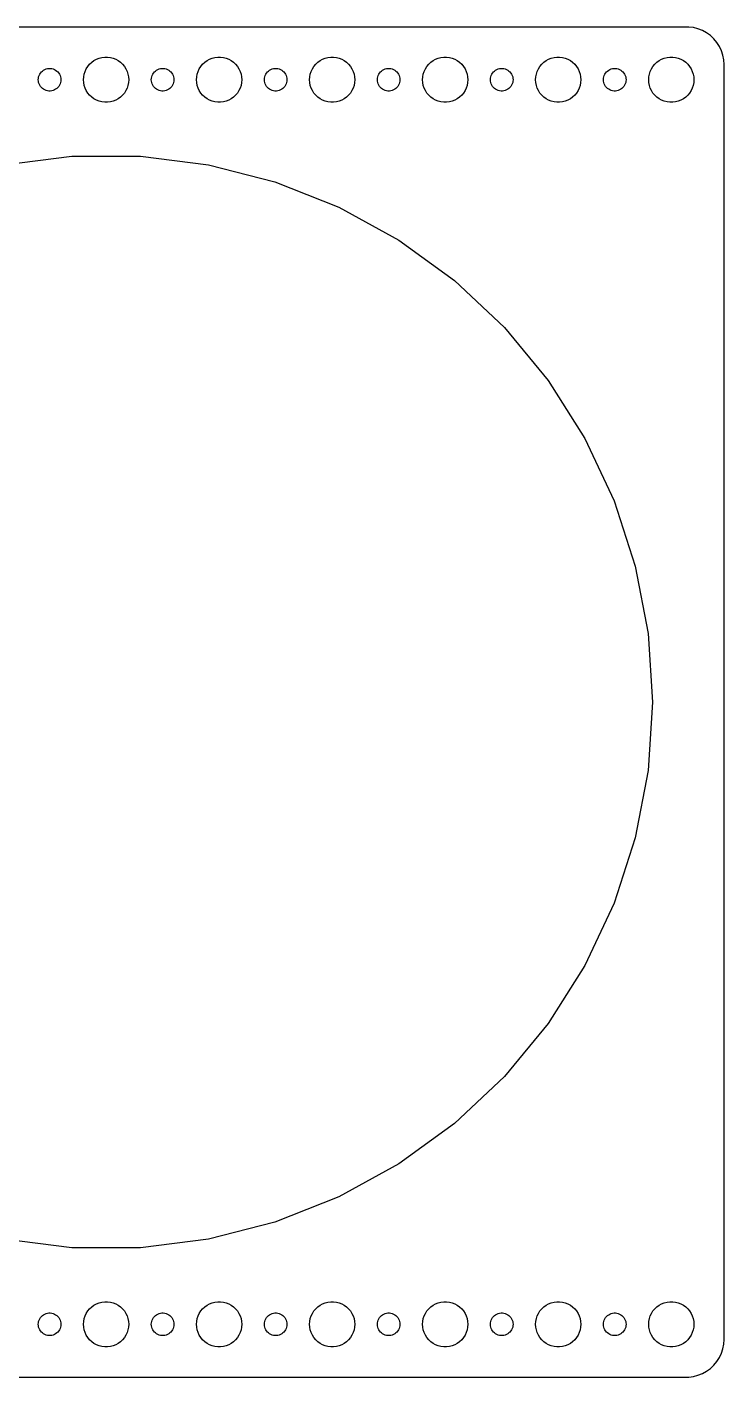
# Model space of a CAD drawing. Header units: metres. Extents: x -382 to 382, y -89 to 89.
# Drawn here: x 289.5 to 382, y -89.5 to 89.5 of the extents above; entities that cross this region are included whole.
import ezdxf

# ---------------------------------------------------------------- set-up
doc = ezdxf.new("R2010")
doc.units = ezdxf.units.M

msp = doc.modelspace()

# ---------------------------------------------------------------- linework, layer by layer
for p, q in [((377.314, 89.4901), (-377.314, 89.4901)), ((377.937, 89.4114), (377.314, 89.4901)), ((378.545, 89.2553), (377.937, 89.4114)), ((379.129, 89.0241), (378.545, 89.2553)), ((379.679, 88.7216), (379.129, 89.0241)), ((380.187, 88.3526), (379.679, 88.7216)), ((380.645, 87.9227), (380.187, 88.3526)), ((381.045, 87.4389), (380.645, 87.9227)), ((381.382, 86.9088), (381.045, 87.4389)), ((381.649, 86.3406), (381.382, 86.9088)), ((381.843, 85.7434), (381.649, 86.3406)), ((297.371, 83.9453), (297.573, 84.2634)), ((297.573, 84.2634), (297.813, 84.5536)), ((297.813, 84.5536), (298.088, 84.8115)), ((298.088, 84.8115), (298.393, 85.033)), ((298.393, 85.033), (298.723, 85.2145)), ((298.723, 85.2145), (299.073, 85.3532)), ((299.073, 85.3532), (299.438, 85.4469)), ((299.438, 85.4469), (299.812, 85.4941)), ((299.812, 85.4941), (300.188, 85.4941)), ((300.188, 85.4941), (300.562, 85.4469)), ((300.562, 85.4469), (300.927, 85.3532)), ((300.927, 85.3532), (301.277, 85.2145)), ((301.277, 85.2145), (301.607, 85.033)), ((301.607, 85.033), (301.912, 84.8115)), ((301.912, 84.8115), (302.187, 84.5536)), ((302.187, 84.5536), (302.427, 84.2634)), ((302.427, 84.2634), (302.629, 83.9453)), ((312.371, 83.9453), (312.573, 84.2634)), ((312.573, 84.2634), (312.813, 84.5536)), ((312.813, 84.5536), (313.088, 84.8115)), ((313.088, 84.8115), (313.393, 85.033)), ((313.393, 85.033), (313.723, 85.2145)), ((313.723, 85.2145), (314.073, 85.3532)), ((314.073, 85.3532), (314.438, 85.4469)), ((314.438, 85.4469), (314.812, 85.4941)), ((314.812, 85.4941), (315.188, 85.4941)), ((315.188, 85.4941), (315.562, 85.4469)), ((315.562, 85.4469), (315.927, 85.3532)), ((315.927, 85.3532), (316.277, 85.2145)), ((316.277, 85.2145), (316.607, 85.033)), ((316.607, 85.033), (316.912, 84.8115)), ((316.912, 84.8115), (317.187, 84.5536)), ((317.187, 84.5536), (317.427, 84.2634)), ((317.427, 84.2634), (317.629, 83.9453)), ((327.371, 83.9453), (327.573, 84.2634)), ((327.573, 84.2634), (327.813, 84.5536)), ((327.813, 84.5536), (328.088, 84.8115)), ((328.088, 84.8115), (328.393, 85.033)), ((328.393, 85.033), (328.723, 85.2145)), ((328.723, 85.2145), (329.073, 85.3532)), ((329.073, 85.3532), (329.438, 85.4469)), ((329.438, 85.4469), (329.812, 85.4941)), ((329.812, 85.4941), (330.188, 85.4941)), ((330.188, 85.4941), (330.562, 85.4469)), ((330.562, 85.4469), (330.927, 85.3532)), ((330.927, 85.3532), (331.277, 85.2145)), ((331.277, 85.2145), (331.607, 85.033)), ((331.607, 85.033), (331.912, 84.8115)), ((331.912, 84.8115), (332.187, 84.5536)), ((332.187, 84.5536), (332.427, 84.2634)), ((332.427, 84.2634), (332.629, 83.9453)), ((342.371, 83.9453), (342.573, 84.2634)), ((342.573, 84.2634), (342.813, 84.5536)), ((342.813, 84.5536), (343.088, 84.8115)), ((343.088, 84.8115), (343.393, 85.033)), ((343.393, 85.033), (343.723, 85.2145)), ((343.723, 85.2145), (344.073, 85.3532)), ((344.073, 85.3532), (344.438, 85.4469)), ((344.438, 85.4469), (344.812, 85.4941)), ((344.812, 85.4941), (345.188, 85.4941)), ((345.188, 85.4941), (345.562, 85.4469)), ((345.562, 85.4469), (345.927, 85.3532)), ((345.927, 85.3532), (346.277, 85.2145)), ((346.277, 85.2145), (346.607, 85.033)), ((346.607, 85.033), (346.912, 84.8115)), ((346.912, 84.8115), (347.187, 84.5536)), ((347.187, 84.5536), (347.427, 84.2634)), ((347.427, 84.2634), (347.629, 83.9453)), ((357.371, 83.9453), (357.573, 84.2634)), ((357.573, 84.2634), (357.813, 84.5536)), ((357.813, 84.5536), (358.088, 84.8115)), ((358.088, 84.8115), (358.393, 85.033)), ((358.393, 85.033), (358.723, 85.2145)), ((358.723, 85.2145), (359.073, 85.3532)), ((359.073, 85.3532), (359.438, 85.4469)), ((359.438, 85.4469), (359.812, 85.4941)), ((359.812, 85.4941), (360.188, 85.4941)), ((360.188, 85.4941), (360.562, 85.4469)), ((360.562, 85.4469), (360.927, 85.3532)), ((360.927, 85.3532), (361.277, 85.2145)), ((361.277, 85.2145), (361.607, 85.033)), ((361.607, 85.033), (361.912, 84.8115)), ((361.912, 84.8115), (362.187, 84.5536)), ((362.187, 84.5536), (362.427, 84.2634)), ((362.427, 84.2634), (362.629, 83.9453)), ((372.371, 83.9453), (372.573, 84.2634)), ((372.573, 84.2634), (372.813, 84.5536)), ((372.813, 84.5536), (373.088, 84.8115)), ((373.088, 84.8115), (373.393, 85.033)), ((373.393, 85.033), (373.723, 85.2145)), ((373.723, 85.2145), (374.073, 85.3532)), ((374.073, 85.3532), (374.438, 85.4469)), ((374.438, 85.4469), (374.812, 85.4941)), ((374.812, 85.4941), (375.188, 85.4941)), ((375.188, 85.4941), (375.562, 85.4469)), ((375.562, 85.4469), (375.927, 85.3532)), ((375.927, 85.3532), (376.277, 85.2145)), ((376.277, 85.2145), (376.607, 85.033)), ((376.607, 85.033), (376.912, 84.8115)), ((376.912, 84.8115), (377.187, 84.5536)), ((377.187, 84.5536), (377.427, 84.2634)), ((377.427, 84.2634), (377.629, 83.9453)), ((381.961, 85.1267), (381.843, 85.7434)), ((382, 84.5), (381.961, 85.1267)), ((382, -84.5), (382, 84.5)), ((291, 82.5), (291.012, 82.688)), ((291.012, 82.312), (291, 82.5)), ((291.012, 82.688), (291.047, 82.873)), ((291.047, 82.873), (291.105, 83.0522)), ((291.105, 83.0522), (291.186, 83.2226)), ((291.186, 83.2226), (291.286, 83.3817)), ((291.286, 83.3817), (291.407, 83.5268)), ((291.407, 83.5268), (291.544, 83.6558)), ((291.544, 83.6558), (291.696, 83.7665)), ((291.696, 83.7665), (291.861, 83.8572)), ((291.861, 83.8572), (292.036, 83.9266)), ((292.036, 83.9266), (292.219, 83.9734)), ((292.219, 83.9734), (292.406, 83.997)), ((292.406, 83.997), (292.594, 83.997)), ((292.594, 83.997), (292.781, 83.9734)), ((292.781, 83.9734), (292.964, 83.9266)), ((292.964, 83.9266), (293.139, 83.8572)), ((293.139, 83.8572), (293.304, 83.7665)), ((293.304, 83.7665), (293.456, 83.6558)), ((293.456, 83.6558), (293.593, 83.5268)), ((293.593, 83.5268), (293.714, 83.3817)), ((293.714, 83.3817), (293.814, 83.2226)), ((293.814, 83.2226), (293.895, 83.0522)), ((293.895, 83.0522), (293.953, 82.873)), ((293.953, 82.873), (293.988, 82.688)), ((293.988, 82.688), (294, 82.5)), ((294, 82.5), (293.988, 82.312)), ((297, 82.5), (297.024, 82.876)), ((297.024, 82.124), (297, 82.5)), ((297.024, 82.876), (297.094, 83.2461)), ((297.094, 83.2461), (297.211, 83.6044)), ((297.211, 83.6044), (297.371, 83.9453)), ((302.629, 83.9453), (302.789, 83.6044)), ((302.789, 83.6044), (302.906, 83.2461)), ((302.906, 83.2461), (302.976, 82.876)), ((302.976, 82.876), (303, 82.5)), ((303, 82.5), (302.976, 82.124)), ((306, 82.5), (306.012, 82.688)), ((306.012, 82.312), (306, 82.5)), ((306.012, 82.688), (306.047, 82.873)), ((306.047, 82.873), (306.105, 83.0522)), ((306.105, 83.0522), (306.186, 83.2226)), ((306.186, 83.2226), (306.286, 83.3817)), ((306.286, 83.3817), (306.407, 83.5268)), ((306.407, 83.5268), (306.544, 83.6558)), ((306.544, 83.6558), (306.696, 83.7665)), ((306.696, 83.7665), (306.861, 83.8572)), ((306.861, 83.8572), (307.036, 83.9266)), ((307.036, 83.9266), (307.219, 83.9734)), ((307.219, 83.9734), (307.406, 83.997)), ((307.406, 83.997), (307.594, 83.997)), ((307.594, 83.997), (307.781, 83.9734)), ((307.781, 83.9734), (307.964, 83.9266)), ((307.964, 83.9266), (308.139, 83.8572)), ((308.139, 83.8572), (308.304, 83.7665)), ((308.304, 83.7665), (308.456, 83.6558)), ((308.456, 83.6558), (308.593, 83.5268)), ((308.593, 83.5268), (308.714, 83.3817)), ((308.714, 83.3817), (308.814, 83.2226)), ((308.814, 83.2226), (308.895, 83.0522)), ((308.895, 83.0522), (308.953, 82.873)), ((308.953, 82.873), (308.988, 82.688)), ((308.988, 82.688), (309, 82.5)), ((309, 82.5), (308.988, 82.312)), ((312, 82.5), (312.024, 82.876)), ((312.024, 82.124), (312, 82.5)), ((312.024, 82.876), (312.094, 83.2461)), ((312.094, 83.2461), (312.211, 83.6044)), ((312.211, 83.6044), (312.371, 83.9453)), ((317.629, 83.9453), (317.789, 83.6044)), ((317.789, 83.6044), (317.906, 83.2461)), ((317.906, 83.2461), (317.976, 82.876)), ((317.976, 82.876), (318, 82.5)), ((318, 82.5), (317.976, 82.124)), ((321, 82.5), (321.012, 82.688)), ((321.012, 82.312), (321, 82.5)), ((321.012, 82.688), (321.047, 82.873)), ((321.047, 82.873), (321.105, 83.0522)), ((321.105, 83.0522), (321.186, 83.2226)), ((321.186, 83.2226), (321.286, 83.3817)), ((321.286, 83.3817), (321.407, 83.5268)), ((321.407, 83.5268), (321.544, 83.6558)), ((321.544, 83.6558), (321.696, 83.7665)), ((321.696, 83.7665), (321.861, 83.8572)), ((321.861, 83.8572), (322.036, 83.9266)), ((322.036, 83.9266), (322.219, 83.9734)), ((322.219, 83.9734), (322.406, 83.997)), ((322.406, 83.997), (322.594, 83.997)), ((322.594, 83.997), (322.781, 83.9734)), ((322.781, 83.9734), (322.964, 83.9266)), ((322.964, 83.9266), (323.139, 83.8572)), ((323.139, 83.8572), (323.304, 83.7665)), ((323.304, 83.7665), (323.456, 83.6558)), ((323.456, 83.6558), (323.593, 83.5268)), ((323.593, 83.5268), (323.714, 83.3817)), ((323.714, 83.3817), (323.814, 83.2226)), ((323.814, 83.2226), (323.895, 83.0522)), ((323.895, 83.0522), (323.953, 82.873)), ((323.953, 82.873), (323.988, 82.688)), ((323.988, 82.688), (324, 82.5)), ((324, 82.5), (323.988, 82.312)), ((327, 82.5), (327.024, 82.876)), ((327.024, 82.124), (327, 82.5)), ((327.024, 82.876), (327.094, 83.2461)), ((327.094, 83.2461), (327.211, 83.6044)), ((327.211, 83.6044), (327.371, 83.9453)), ((332.629, 83.9453), (332.789, 83.6044)), ((332.789, 83.6044), (332.906, 83.2461)), ((332.906, 83.2461), (332.976, 82.876)), ((332.976, 82.876), (333, 82.5)), ((333, 82.5), (332.976, 82.124)), ((336, 82.5), (336.012, 82.688)), ((336.012, 82.312), (336, 82.5)), ((336.012, 82.688), (336.047, 82.873)), ((336.047, 82.873), (336.105, 83.0522)), ((336.105, 83.0522), (336.186, 83.2226)), ((336.186, 83.2226), (336.286, 83.3817)), ((336.286, 83.3817), (336.407, 83.5268)), ((336.407, 83.5268), (336.544, 83.6558)), ((336.544, 83.6558), (336.696, 83.7665)), ((336.696, 83.7665), (336.861, 83.8572)), ((336.861, 83.8572), (337.036, 83.9266)), ((337.036, 83.9266), (337.219, 83.9734)), ((337.219, 83.9734), (337.406, 83.997)), ((337.406, 83.997), (337.594, 83.997)), ((337.594, 83.997), (337.781, 83.9734)), ((337.781, 83.9734), (337.964, 83.9266)), ((337.964, 83.9266), (338.139, 83.8572)), ((338.139, 83.8572), (338.304, 83.7665)), ((338.304, 83.7665), (338.456, 83.6558)), ((338.456, 83.6558), (338.593, 83.5268)), ((338.593, 83.5268), (338.714, 83.3817)), ((338.714, 83.3817), (338.814, 83.2226)), ((338.814, 83.2226), (338.895, 83.0522)), ((338.895, 83.0522), (338.953, 82.873)), ((338.953, 82.873), (338.988, 82.688)), ((338.988, 82.688), (339, 82.5)), ((339, 82.5), (338.988, 82.312)), ((342, 82.5), (342.024, 82.876)), ((342.024, 82.124), (342, 82.5)), ((342.024, 82.876), (342.094, 83.2461)), ((342.094, 83.2461), (342.211, 83.6044)), ((342.211, 83.6044), (342.371, 83.9453)), ((347.629, 83.9453), (347.789, 83.6044)), ((347.789, 83.6044), (347.906, 83.2461)), ((347.906, 83.2461), (347.976, 82.876)), ((347.976, 82.876), (348, 82.5)), ((348, 82.5), (347.976, 82.124)), ((351, 82.5), (351.012, 82.688)), ((351.012, 82.312), (351, 82.5)), ((351.012, 82.688), (351.047, 82.873)), ((351.047, 82.873), (351.105, 83.0522)), ((351.105, 83.0522), (351.186, 83.2226)), ((351.186, 83.2226), (351.286, 83.3817)), ((351.286, 83.3817), (351.407, 83.5268)), ((351.407, 83.5268), (351.544, 83.6558)), ((351.544, 83.6558), (351.696, 83.7665)), ((351.696, 83.7665), (351.861, 83.8572)), ((351.861, 83.8572), (352.036, 83.9266)), ((352.036, 83.9266), (352.219, 83.9734)), ((352.219, 83.9734), (352.406, 83.997)), ((352.406, 83.997), (352.594, 83.997)), ((352.594, 83.997), (352.781, 83.9734)), ((352.781, 83.9734), (352.964, 83.9266)), ((352.964, 83.9266), (353.139, 83.8572)), ((353.139, 83.8572), (353.304, 83.7665)), ((353.304, 83.7665), (353.456, 83.6558)), ((353.456, 83.6558), (353.593, 83.5268)), ((353.593, 83.5268), (353.714, 83.3817)), ((353.714, 83.3817), (353.814, 83.2226)), ((353.814, 83.2226), (353.895, 83.0522)), ((353.895, 83.0522), (353.953, 82.873)), ((353.953, 82.873), (353.988, 82.688)), ((353.988, 82.688), (354, 82.5)), ((354, 82.5), (353.988, 82.312)), ((357, 82.5), (357.024, 82.876)), ((357.024, 82.124), (357, 82.5)), ((357.024, 82.876), (357.094, 83.2461)), ((357.094, 83.2461), (357.211, 83.6044)), ((357.211, 83.6044), (357.371, 83.9453)), ((362.629, 83.9453), (362.789, 83.6044)), ((362.789, 83.6044), (362.906, 83.2461)), ((362.906, 83.2461), (362.976, 82.876)), ((362.976, 82.876), (363, 82.5)), ((363, 82.5), (362.976, 82.124)), ((366, 82.5), (366.012, 82.688)), ((366.012, 82.312), (366, 82.5)), ((366.012, 82.688), (366.047, 82.873)), ((366.047, 82.873), (366.105, 83.0522)), ((366.105, 83.0522), (366.186, 83.2226)), ((366.186, 83.2226), (366.286, 83.3817)), ((366.286, 83.3817), (366.407, 83.5268)), ((366.407, 83.5268), (366.544, 83.6558)), ((366.544, 83.6558), (366.696, 83.7665)), ((366.696, 83.7665), (366.861, 83.8572)), ((366.861, 83.8572), (367.036, 83.9266)), ((367.036, 83.9266), (367.219, 83.9734)), ((367.219, 83.9734), (367.406, 83.997)), ((367.406, 83.997), (367.594, 83.997)), ((367.594, 83.997), (367.781, 83.9734)), ((367.781, 83.9734), (367.964, 83.9266)), ((367.964, 83.9266), (368.139, 83.8572)), ((368.139, 83.8572), (368.304, 83.7665)), ((368.304, 83.7665), (368.456, 83.6558)), ((368.456, 83.6558), (368.593, 83.5268)), ((368.593, 83.5268), (368.714, 83.3817)), ((368.714, 83.3817), (368.814, 83.2226)), ((368.814, 83.2226), (368.895, 83.0522)), ((368.895, 83.0522), (368.953, 82.873)), ((368.953, 82.873), (368.988, 82.688)), ((368.988, 82.688), (369, 82.5)), ((369, 82.5), (368.988, 82.312)), ((372, 82.5), (372.024, 82.876)), ((372.024, 82.124), (372, 82.5)), ((372.024, 82.876), (372.094, 83.2461)), ((372.094, 83.2461), (372.211, 83.6044)), ((372.211, 83.6044), (372.371, 83.9453)), ((377.629, 83.9453), (377.789, 83.6044)), ((377.789, 83.6044), (377.906, 83.2461)), ((377.906, 83.2461), (377.976, 82.876)), ((377.976, 82.876), (378, 82.5)), ((378, 82.5), (377.976, 82.124)), ((291.047, 82.127), (291.012, 82.312)), ((291.105, 81.9478), (291.047, 82.127)), ((291.186, 81.7774), (291.105, 81.9478)), ((291.286, 81.6183), (291.186, 81.7774)), ((291.407, 81.4732), (291.286, 81.6183)), ((291.544, 81.3442), (291.407, 81.4732)), ((291.696, 81.2335), (291.544, 81.3442)), ((291.861, 81.1428), (291.696, 81.2335)), ((292.036, 81.0734), (291.861, 81.1428)), ((292.219, 81.0266), (292.036, 81.0734)), ((292.406, 81.003), (292.219, 81.0266)), ((292.594, 81.003), (292.406, 81.003)), ((292.781, 81.0266), (292.594, 81.003)), ((292.964, 81.0734), (292.781, 81.0266)), ((293.139, 81.1428), (292.964, 81.0734)), ((293.304, 81.2335), (293.139, 81.1428)), ((293.456, 81.3442), (293.304, 81.2335)), ((293.593, 81.4732), (293.456, 81.3442)), ((293.714, 81.6183), (293.593, 81.4732)), ((293.814, 81.7774), (293.714, 81.6183)), ((293.895, 81.9478), (293.814, 81.7774)), ((293.953, 82.127), (293.895, 81.9478)), ((293.988, 82.312), (293.953, 82.127)), ((297.094, 81.7539), (297.024, 82.124)), ((297.211, 81.3956), (297.094, 81.7539)), ((297.371, 81.0547), (297.211, 81.3956)), ((297.573, 80.7366), (297.371, 81.0547)), ((297.813, 80.4464), (297.573, 80.7366)), ((302.427, 80.7366), (302.187, 80.4464)), ((302.629, 81.0547), (302.427, 80.7366)), ((302.789, 81.3956), (302.629, 81.0547)), ((302.906, 81.7539), (302.789, 81.3956)), ((302.976, 82.124), (302.906, 81.7539)), ((306.047, 82.127), (306.012, 82.312)), ((306.105, 81.9478), (306.047, 82.127)), ((306.186, 81.7774), (306.105, 81.9478)), ((306.286, 81.6183), (306.186, 81.7774)), ((306.407, 81.4732), (306.286, 81.6183)), ((306.544, 81.3442), (306.407, 81.4732)), ((306.696, 81.2335), (306.544, 81.3442)), ((306.861, 81.1428), (306.696, 81.2335)), ((307.036, 81.0734), (306.861, 81.1428)), ((307.219, 81.0266), (307.036, 81.0734)), ((307.406, 81.003), (307.219, 81.0266)), ((307.594, 81.003), (307.406, 81.003)), ((307.781, 81.0266), (307.594, 81.003)), ((307.964, 81.0734), (307.781, 81.0266)), ((308.139, 81.1428), (307.964, 81.0734)), ((308.304, 81.2335), (308.139, 81.1428)), ((308.456, 81.3442), (308.304, 81.2335)), ((308.593, 81.4732), (308.456, 81.3442)), ((308.714, 81.6183), (308.593, 81.4732)), ((308.814, 81.7774), (308.714, 81.6183)), ((308.895, 81.9478), (308.814, 81.7774)), ((308.953, 82.127), (308.895, 81.9478)), ((308.988, 82.312), (308.953, 82.127)), ((312.094, 81.7539), (312.024, 82.124)), ((312.211, 81.3956), (312.094, 81.7539)), ((312.371, 81.0547), (312.211, 81.3956)), ((312.573, 80.7366), (312.371, 81.0547)), ((312.813, 80.4464), (312.573, 80.7366)), ((317.427, 80.7366), (317.187, 80.4464)), ((317.629, 81.0547), (317.427, 80.7366)), ((317.789, 81.3956), (317.629, 81.0547)), ((317.906, 81.7539), (317.789, 81.3956)), ((317.976, 82.124), (317.906, 81.7539)), ((321.047, 82.127), (321.012, 82.312)), ((321.105, 81.9478), (321.047, 82.127)), ((321.186, 81.7774), (321.105, 81.9478)), ((321.286, 81.6183), (321.186, 81.7774)), ((321.407, 81.4732), (321.286, 81.6183)), ((321.544, 81.3442), (321.407, 81.4732)), ((321.696, 81.2335), (321.544, 81.3442)), ((321.861, 81.1428), (321.696, 81.2335)), ((322.036, 81.0734), (321.861, 81.1428)), ((322.219, 81.0266), (322.036, 81.0734)), ((322.406, 81.003), (322.219, 81.0266)), ((322.594, 81.003), (322.406, 81.003)), ((322.781, 81.0266), (322.594, 81.003)), ((322.964, 81.0734), (322.781, 81.0266)), ((323.139, 81.1428), (322.964, 81.0734)), ((323.304, 81.2335), (323.139, 81.1428)), ((323.456, 81.3442), (323.304, 81.2335)), ((323.593, 81.4732), (323.456, 81.3442)), ((323.714, 81.6183), (323.593, 81.4732)), ((323.814, 81.7774), (323.714, 81.6183)), ((323.895, 81.9478), (323.814, 81.7774)), ((323.953, 82.127), (323.895, 81.9478)), ((323.988, 82.312), (323.953, 82.127)), ((327.094, 81.7539), (327.024, 82.124)), ((327.211, 81.3956), (327.094, 81.7539)), ((327.371, 81.0547), (327.211, 81.3956)), ((327.573, 80.7366), (327.371, 81.0547)), ((327.813, 80.4464), (327.573, 80.7366)), ((332.427, 80.7366), (332.187, 80.4464)), ((332.629, 81.0547), (332.427, 80.7366)), ((332.789, 81.3956), (332.629, 81.0547)), ((332.906, 81.7539), (332.789, 81.3956)), ((332.976, 82.124), (332.906, 81.7539)), ((336.047, 82.127), (336.012, 82.312)), ((336.105, 81.9478), (336.047, 82.127)), ((336.186, 81.7774), (336.105, 81.9478)), ((336.286, 81.6183), (336.186, 81.7774)), ((336.407, 81.4732), (336.286, 81.6183)), ((336.544, 81.3442), (336.407, 81.4732)), ((336.696, 81.2335), (336.544, 81.3442)), ((336.861, 81.1428), (336.696, 81.2335)), ((337.036, 81.0734), (336.861, 81.1428)), ((337.219, 81.0266), (337.036, 81.0734)), ((337.406, 81.003), (337.219, 81.0266)), ((337.594, 81.003), (337.406, 81.003)), ((337.781, 81.0266), (337.594, 81.003)), ((337.964, 81.0734), (337.781, 81.0266)), ((338.139, 81.1428), (337.964, 81.0734)), ((338.304, 81.2335), (338.139, 81.1428)), ((338.456, 81.3442), (338.304, 81.2335)), ((338.593, 81.4732), (338.456, 81.3442)), ((338.714, 81.6183), (338.593, 81.4732)), ((338.814, 81.7774), (338.714, 81.6183)), ((338.895, 81.9478), (338.814, 81.7774)), ((338.953, 82.127), (338.895, 81.9478)), ((338.988, 82.312), (338.953, 82.127)), ((342.094, 81.7539), (342.024, 82.124)), ((342.211, 81.3956), (342.094, 81.7539)), ((342.371, 81.0547), (342.211, 81.3956)), ((342.573, 80.7366), (342.371, 81.0547)), ((342.813, 80.4464), (342.573, 80.7366)), ((347.427, 80.7366), (347.187, 80.4464)), ((347.629, 81.0547), (347.427, 80.7366)), ((347.789, 81.3956), (347.629, 81.0547)), ((347.906, 81.7539), (347.789, 81.3956)), ((347.976, 82.124), (347.906, 81.7539)), ((351.047, 82.127), (351.012, 82.312)), ((351.105, 81.9478), (351.047, 82.127)), ((351.186, 81.7774), (351.105, 81.9478)), ((351.286, 81.6183), (351.186, 81.7774)), ((351.407, 81.4732), (351.286, 81.6183)), ((351.544, 81.3442), (351.407, 81.4732)), ((351.696, 81.2335), (351.544, 81.3442)), ((351.861, 81.1428), (351.696, 81.2335)), ((352.036, 81.0734), (351.861, 81.1428)), ((352.219, 81.0266), (352.036, 81.0734)), ((352.406, 81.003), (352.219, 81.0266)), ((352.594, 81.003), (352.406, 81.003)), ((352.781, 81.0266), (352.594, 81.003)), ((352.964, 81.0734), (352.781, 81.0266)), ((353.139, 81.1428), (352.964, 81.0734)), ((353.304, 81.2335), (353.139, 81.1428)), ((353.456, 81.3442), (353.304, 81.2335)), ((353.593, 81.4732), (353.456, 81.3442)), ((353.714, 81.6183), (353.593, 81.4732)), ((353.814, 81.7774), (353.714, 81.6183)), ((353.895, 81.9478), (353.814, 81.7774)), ((353.953, 82.127), (353.895, 81.9478)), ((353.988, 82.312), (353.953, 82.127)), ((357.094, 81.7539), (357.024, 82.124)), ((357.211, 81.3956), (357.094, 81.7539)), ((357.371, 81.0547), (357.211, 81.3956)), ((357.573, 80.7366), (357.371, 81.0547)), ((357.813, 80.4464), (357.573, 80.7366)), ((362.427, 80.7366), (362.187, 80.4464)), ((362.629, 81.0547), (362.427, 80.7366)), ((362.789, 81.3956), (362.629, 81.0547)), ((362.906, 81.7539), (362.789, 81.3956)), ((362.976, 82.124), (362.906, 81.7539)), ((366.047, 82.127), (366.012, 82.312)), ((366.105, 81.9478), (366.047, 82.127)), ((366.186, 81.7774), (366.105, 81.9478)), ((366.286, 81.6183), (366.186, 81.7774)), ((366.407, 81.4732), (366.286, 81.6183)), ((366.544, 81.3442), (366.407, 81.4732)), ((366.696, 81.2335), (366.544, 81.3442)), ((366.861, 81.1428), (366.696, 81.2335)), ((367.036, 81.0734), (366.861, 81.1428)), ((367.219, 81.0266), (367.036, 81.0734)), ((367.406, 81.003), (367.219, 81.0266)), ((367.594, 81.003), (367.406, 81.003)), ((367.781, 81.0266), (367.594, 81.003)), ((367.964, 81.0734), (367.781, 81.0266)), ((368.139, 81.1428), (367.964, 81.0734)), ((368.304, 81.2335), (368.139, 81.1428)), ((368.456, 81.3442), (368.304, 81.2335)), ((368.593, 81.4732), (368.456, 81.3442)), ((368.714, 81.6183), (368.593, 81.4732)), ((368.814, 81.7774), (368.714, 81.6183)), ((368.895, 81.9478), (368.814, 81.7774)), ((368.953, 82.127), (368.895, 81.9478)), ((368.988, 82.312), (368.953, 82.127)), ((372.094, 81.7539), (372.024, 82.124)), ((372.211, 81.3956), (372.094, 81.7539)), ((372.371, 81.0547), (372.211, 81.3956)), ((372.573, 80.7366), (372.371, 81.0547)), ((372.813, 80.4464), (372.573, 80.7366)), ((377.427, 80.7366), (377.187, 80.4464)), ((377.629, 81.0547), (377.427, 80.7366)), ((377.789, 81.3956), (377.629, 81.0547)), ((377.906, 81.7539), (377.789, 81.3956)), ((377.976, 82.124), (377.906, 81.7539)), ((298.088, 80.1885), (297.813, 80.4464)), ((298.393, 79.967), (298.088, 80.1885)), ((298.723, 79.7855), (298.393, 79.967)), ((299.073, 79.6468), (298.723, 79.7855)), ((299.438, 79.5531), (299.073, 79.6468)), ((299.812, 79.5059), (299.438, 79.5531)), ((300.188, 79.5059), (299.812, 79.5059)), ((300.562, 79.5531), (300.188, 79.5059)), ((300.927, 79.6468), (300.562, 79.5531)), ((301.277, 79.7855), (300.927, 79.6468)), ((301.607, 79.967), (301.277, 79.7855)), ((301.912, 80.1885), (301.607, 79.967)), ((302.187, 80.4464), (301.912, 80.1885)), ((313.088, 80.1885), (312.813, 80.4464)), ((313.393, 79.967), (313.088, 80.1885)), ((313.723, 79.7855), (313.393, 79.967)), ((314.073, 79.6468), (313.723, 79.7855)), ((314.438, 79.5531), (314.073, 79.6468)), ((314.812, 79.5059), (314.438, 79.5531)), ((315.188, 79.5059), (314.812, 79.5059)), ((315.562, 79.5531), (315.188, 79.5059)), ((315.927, 79.6468), (315.562, 79.5531)), ((316.277, 79.7855), (315.927, 79.6468)), ((316.607, 79.967), (316.277, 79.7855)), ((316.912, 80.1885), (316.607, 79.967)), ((317.187, 80.4464), (316.912, 80.1885)), ((328.088, 80.1885), (327.813, 80.4464)), ((328.393, 79.967), (328.088, 80.1885)), ((328.723, 79.7855), (328.393, 79.967)), ((329.073, 79.6468), (328.723, 79.7855)), ((329.438, 79.5531), (329.073, 79.6468)), ((329.812, 79.5059), (329.438, 79.5531)), ((330.188, 79.5059), (329.812, 79.5059)), ((330.562, 79.5531), (330.188, 79.5059)), ((330.927, 79.6468), (330.562, 79.5531)), ((331.277, 79.7855), (330.927, 79.6468)), ((331.607, 79.967), (331.277, 79.7855)), ((331.912, 80.1885), (331.607, 79.967)), ((332.187, 80.4464), (331.912, 80.1885)), ((343.088, 80.1885), (342.813, 80.4464)), ((343.393, 79.967), (343.088, 80.1885)), ((343.723, 79.7855), (343.393, 79.967)), ((344.073, 79.6468), (343.723, 79.7855)), ((344.438, 79.5531), (344.073, 79.6468)), ((344.812, 79.5059), (344.438, 79.5531)), ((345.188, 79.5059), (344.812, 79.5059)), ((345.562, 79.5531), (345.188, 79.5059)), ((345.927, 79.6468), (345.562, 79.5531)), ((346.277, 79.7855), (345.927, 79.6468)), ((346.607, 79.967), (346.277, 79.7855)), ((346.912, 80.1885), (346.607, 79.967)), ((347.187, 80.4464), (346.912, 80.1885)), ((358.088, 80.1885), (357.813, 80.4464)), ((358.393, 79.967), (358.088, 80.1885)), ((358.723, 79.7855), (358.393, 79.967)), ((359.073, 79.6468), (358.723, 79.7855)), ((359.438, 79.5531), (359.073, 79.6468)), ((359.812, 79.5059), (359.438, 79.5531)), ((360.188, 79.5059), (359.812, 79.5059)), ((360.562, 79.5531), (360.188, 79.5059)), ((360.927, 79.6468), (360.562, 79.5531)), ((361.277, 79.7855), (360.927, 79.6468)), ((361.607, 79.967), (361.277, 79.7855)), ((361.912, 80.1885), (361.607, 79.967)), ((362.187, 80.4464), (361.912, 80.1885)), ((373.088, 80.1885), (372.813, 80.4464)), ((373.393, 79.967), (373.088, 80.1885)), ((373.723, 79.7855), (373.393, 79.967)), ((374.073, 79.6468), (373.723, 79.7855)), ((374.438, 79.5531), (374.073, 79.6468)), ((374.812, 79.5059), (374.438, 79.5531)), ((375.188, 79.5059), (374.812, 79.5059)), ((375.562, 79.5531), (375.188, 79.5059)), ((375.927, 79.6468), (375.562, 79.5531)), ((376.277, 79.7855), (375.927, 79.6468)), ((376.607, 79.967), (376.277, 79.7855)), ((376.912, 80.1885), (376.607, 79.967)), ((377.187, 80.4464), (376.912, 80.1885)), ((286.415, 71.2158), (295.448, 72.3569)), ((295.448, 72.3569), (304.552, 72.3569)), ((304.552, 72.3569), (313.585, 71.2158)), ((313.585, 71.2158), (322.404, 68.9516)), ((322.404, 68.9516), (330.869, 65.6)), ((330.869, 65.6), (338.847, 61.2138)), ((338.847, 61.2138), (346.213, 55.8622)), ((346.213, 55.8622), (352.85, 49.6297)), ((352.85, 49.6297), (358.654, 42.6144)), ((358.654, 42.6144), (363.532, 34.9271)), ((363.532, 34.9271), (367.409, 26.689)), ((367.409, 26.689), (370.222, 18.03)), ((370.222, 18.03), (371.928, 9.0867)), ((371.928, 9.0867), (372.5, 0)), ((372.5, 0), (371.928, -9.0867)), ((371.928, -9.0867), (370.222, -18.03)), ((370.222, -18.03), (367.409, -26.689)), ((367.409, -26.689), (363.532, -34.9271)), ((363.532, -34.9271), (358.654, -42.6144)), ((358.654, -42.6144), (352.85, -49.6297)), ((352.85, -49.6297), (346.213, -55.8622)), ((346.213, -55.8622), (338.847, -61.2138)), ((338.847, -61.2138), (330.869, -65.6)), ((330.869, -65.6), (322.404, -68.9516)), ((322.404, -68.9516), (313.585, -71.2158)), ((295.448, -72.3569), (286.415, -71.2158)), ((313.585, -71.2158), (304.552, -72.3569)), ((304.552, -72.3569), (295.448, -72.3569)), ((297.573, -80.7366), (297.813, -80.4464)), ((297.813, -80.4464), (298.088, -80.1885)), ((298.088, -80.1885), (298.393, -79.967)), ((298.393, -79.967), (298.723, -79.7855)), ((298.723, -79.7855), (299.073, -79.6468)), ((299.073, -79.6468), (299.438, -79.5531)), ((299.438, -79.5531), (299.812, -79.5059)), ((299.812, -79.5059), (300.188, -79.5059)), ((300.188, -79.5059), (300.562, -79.5531)), ((300.562, -79.5531), (300.927, -79.6468)), ((300.927, -79.6468), (301.277, -79.7855)), ((301.277, -79.7855), (301.607, -79.967)), ((301.607, -79.967), (301.912, -80.1885)), ((301.912, -80.1885), (302.187, -80.4464)), ((302.187, -80.4464), (302.427, -80.7366)), ((312.573, -80.7366), (312.813, -80.4464)), ((312.813, -80.4464), (313.088, -80.1885)), ((313.088, -80.1885), (313.393, -79.967)), ((313.393, -79.967), (313.723, -79.7855)), ((313.723, -79.7855), (314.073, -79.6468)), ((314.073, -79.6468), (314.438, -79.5531)), ((314.438, -79.5531), (314.812, -79.5059)), ((314.812, -79.5059), (315.188, -79.5059)), ((315.188, -79.5059), (315.562, -79.5531)), ((315.562, -79.5531), (315.927, -79.6468)), ((315.927, -79.6468), (316.277, -79.7855)), ((316.277, -79.7855), (316.607, -79.967)), ((316.607, -79.967), (316.912, -80.1885)), ((316.912, -80.1885), (317.187, -80.4464)), ((317.187, -80.4464), (317.427, -80.7366)), ((327.573, -80.7366), (327.813, -80.4464)), ((327.813, -80.4464), (328.088, -80.1885)), ((328.088, -80.1885), (328.393, -79.967)), ((328.393, -79.967), (328.723, -79.7855)), ((328.723, -79.7855), (329.073, -79.6468)), ((329.073, -79.6468), (329.438, -79.5531)), ((329.438, -79.5531), (329.812, -79.5059)), ((329.812, -79.5059), (330.188, -79.5059)), ((330.188, -79.5059), (330.562, -79.5531)), ((330.562, -79.5531), (330.927, -79.6468)), ((330.927, -79.6468), (331.277, -79.7855)), ((331.277, -79.7855), (331.607, -79.967)), ((331.607, -79.967), (331.912, -80.1885)), ((331.912, -80.1885), (332.187, -80.4464)), ((332.187, -80.4464), (332.427, -80.7366)), ((342.573, -80.7366), (342.813, -80.4464)), ((342.813, -80.4464), (343.088, -80.1885)), ((343.088, -80.1885), (343.393, -79.967)), ((343.393, -79.967), (343.723, -79.7855)), ((343.723, -79.7855), (344.073, -79.6468)), ((344.073, -79.6468), (344.438, -79.5531)), ((344.438, -79.5531), (344.812, -79.5059)), ((344.812, -79.5059), (345.188, -79.5059)), ((345.188, -79.5059), (345.562, -79.5531)), ((345.562, -79.5531), (345.927, -79.6468)), ((345.927, -79.6468), (346.277, -79.7855)), ((346.277, -79.7855), (346.607, -79.967)), ((346.607, -79.967), (346.912, -80.1885)), ((346.912, -80.1885), (347.187, -80.4464)), ((347.187, -80.4464), (347.427, -80.7366)), ((357.573, -80.7366), (357.813, -80.4464)), ((357.813, -80.4464), (358.088, -80.1885)), ((358.088, -80.1885), (358.393, -79.967)), ((358.393, -79.967), (358.723, -79.7855)), ((358.723, -79.7855), (359.073, -79.6468)), ((359.073, -79.6468), (359.438, -79.5531)), ((359.438, -79.5531), (359.812, -79.5059)), ((359.812, -79.5059), (360.188, -79.5059)), ((360.188, -79.5059), (360.562, -79.5531)), ((360.562, -79.5531), (360.927, -79.6468)), ((360.927, -79.6468), (361.277, -79.7855)), ((361.277, -79.7855), (361.607, -79.967)), ((361.607, -79.967), (361.912, -80.1885)), ((361.912, -80.1885), (362.187, -80.4464)), ((362.187, -80.4464), (362.427, -80.7366)), ((372.573, -80.7366), (372.813, -80.4464)), ((372.813, -80.4464), (373.088, -80.1885)), ((373.088, -80.1885), (373.393, -79.967)), ((373.393, -79.967), (373.723, -79.7855)), ((373.723, -79.7855), (374.073, -79.6468)), ((374.073, -79.6468), (374.438, -79.5531)), ((374.438, -79.5531), (374.812, -79.5059)), ((374.812, -79.5059), (375.188, -79.5059)), ((375.188, -79.5059), (375.562, -79.5531)), ((375.562, -79.5531), (375.927, -79.6468)), ((375.927, -79.6468), (376.277, -79.7855)), ((376.277, -79.7855), (376.607, -79.967)), ((376.607, -79.967), (376.912, -80.1885)), ((376.912, -80.1885), (377.187, -80.4464)), ((377.187, -80.4464), (377.427, -80.7366)), ((291, -82.5), (291.012, -82.312)), ((291.012, -82.312), (291.047, -82.127)), ((291.047, -82.127), (291.105, -81.9478)), ((291.105, -81.9478), (291.186, -81.7774)), ((291.186, -81.7774), (291.286, -81.6183)), ((291.286, -81.6183), (291.407, -81.4732)), ((291.407, -81.4732), (291.544, -81.3442)), ((291.544, -81.3442), (291.696, -81.2335)), ((291.696, -81.2335), (291.861, -81.1428)), ((291.861, -81.1428), (292.036, -81.0734)), ((292.036, -81.0734), (292.219, -81.0266)), ((292.219, -81.0266), (292.406, -81.003)), ((292.406, -81.003), (292.594, -81.003)), ((292.594, -81.003), (292.781, -81.0266)), ((292.781, -81.0266), (292.964, -81.0734)), ((292.964, -81.0734), (293.139, -81.1428)), ((293.139, -81.1428), (293.304, -81.2335)), ((293.304, -81.2335), (293.456, -81.3442)), ((293.456, -81.3442), (293.593, -81.4732)), ((293.593, -81.4732), (293.714, -81.6183)), ((293.714, -81.6183), (293.814, -81.7774)), ((293.814, -81.7774), (293.895, -81.9478)), ((293.895, -81.9478), (293.953, -82.127)), ((293.953, -82.127), (293.988, -82.312)), ((293.988, -82.312), (294, -82.5)), ((297, -82.5), (297.024, -82.124)), ((297.024, -82.124), (297.094, -81.7539)), ((297.094, -81.7539), (297.211, -81.3956)), ((297.211, -81.3956), (297.371, -81.0547)), ((297.371, -81.0547), (297.573, -80.7366)), ((302.427, -80.7366), (302.629, -81.0547)), ((302.629, -81.0547), (302.789, -81.3956)), ((302.789, -81.3956), (302.906, -81.7539)), ((302.906, -81.7539), (302.976, -82.124)), ((302.976, -82.124), (303, -82.5)), ((306, -82.5), (306.012, -82.312)), ((306.012, -82.312), (306.047, -82.127)), ((306.047, -82.127), (306.105, -81.9478)), ((306.105, -81.9478), (306.186, -81.7774)), ((306.186, -81.7774), (306.286, -81.6183)), ((306.286, -81.6183), (306.407, -81.4732)), ((306.407, -81.4732), (306.544, -81.3442)), ((306.544, -81.3442), (306.696, -81.2335)), ((306.696, -81.2335), (306.861, -81.1428)), ((306.861, -81.1428), (307.036, -81.0734)), ((307.036, -81.0734), (307.219, -81.0266)), ((307.219, -81.0266), (307.406, -81.003)), ((307.406, -81.003), (307.594, -81.003)), ((307.594, -81.003), (307.781, -81.0266)), ((307.781, -81.0266), (307.964, -81.0734)), ((307.964, -81.0734), (308.139, -81.1428)), ((308.139, -81.1428), (308.304, -81.2335)), ((308.304, -81.2335), (308.456, -81.3442)), ((308.456, -81.3442), (308.593, -81.4732)), ((308.593, -81.4732), (308.714, -81.6183)), ((308.714, -81.6183), (308.814, -81.7774)), ((308.814, -81.7774), (308.895, -81.9478)), ((308.895, -81.9478), (308.953, -82.127)), ((308.953, -82.127), (308.988, -82.312)), ((308.988, -82.312), (309, -82.5)), ((312, -82.5), (312.024, -82.124)), ((312.024, -82.124), (312.094, -81.7539)), ((312.094, -81.7539), (312.211, -81.3956)), ((312.211, -81.3956), (312.371, -81.0547)), ((312.371, -81.0547), (312.573, -80.7366)), ((317.427, -80.7366), (317.629, -81.0547)), ((317.629, -81.0547), (317.789, -81.3956)), ((317.789, -81.3956), (317.906, -81.7539)), ((317.906, -81.7539), (317.976, -82.124)), ((317.976, -82.124), (318, -82.5)), ((321, -82.5), (321.012, -82.312)), ((321.012, -82.312), (321.047, -82.127)), ((321.047, -82.127), (321.105, -81.9478)), ((321.105, -81.9478), (321.186, -81.7774)), ((321.186, -81.7774), (321.286, -81.6183)), ((321.286, -81.6183), (321.407, -81.4732)), ((321.407, -81.4732), (321.544, -81.3442)), ((321.544, -81.3442), (321.696, -81.2335)), ((321.696, -81.2335), (321.861, -81.1428)), ((321.861, -81.1428), (322.036, -81.0734)), ((322.036, -81.0734), (322.219, -81.0266)), ((322.219, -81.0266), (322.406, -81.003)), ((322.406, -81.003), (322.594, -81.003)), ((322.594, -81.003), (322.781, -81.0266)), ((322.781, -81.0266), (322.964, -81.0734)), ((322.964, -81.0734), (323.139, -81.1428)), ((323.139, -81.1428), (323.304, -81.2335)), ((323.304, -81.2335), (323.456, -81.3442)), ((323.456, -81.3442), (323.593, -81.4732)), ((323.593, -81.4732), (323.714, -81.6183)), ((323.714, -81.6183), (323.814, -81.7774)), ((323.814, -81.7774), (323.895, -81.9478)), ((323.895, -81.9478), (323.953, -82.127)), ((323.953, -82.127), (323.988, -82.312)), ((323.988, -82.312), (324, -82.5)), ((327, -82.5), (327.024, -82.124)), ((327.024, -82.124), (327.094, -81.7539)), ((327.094, -81.7539), (327.211, -81.3956)), ((327.211, -81.3956), (327.371, -81.0547)), ((327.371, -81.0547), (327.573, -80.7366)), ((332.427, -80.7366), (332.629, -81.0547)), ((332.629, -81.0547), (332.789, -81.3956)), ((332.789, -81.3956), (332.906, -81.7539)), ((332.906, -81.7539), (332.976, -82.124)), ((332.976, -82.124), (333, -82.5)), ((336, -82.5), (336.012, -82.312)), ((336.012, -82.312), (336.047, -82.127)), ((336.047, -82.127), (336.105, -81.9478)), ((336.105, -81.9478), (336.186, -81.7774)), ((336.186, -81.7774), (336.286, -81.6183)), ((336.286, -81.6183), (336.407, -81.4732)), ((336.407, -81.4732), (336.544, -81.3442)), ((336.544, -81.3442), (336.696, -81.2335)), ((336.696, -81.2335), (336.861, -81.1428)), ((336.861, -81.1428), (337.036, -81.0734)), ((337.036, -81.0734), (337.219, -81.0266)), ((337.219, -81.0266), (337.406, -81.003)), ((337.406, -81.003), (337.594, -81.003)), ((337.594, -81.003), (337.781, -81.0266)), ((337.781, -81.0266), (337.964, -81.0734)), ((337.964, -81.0734), (338.139, -81.1428)), ((338.139, -81.1428), (338.304, -81.2335)), ((338.304, -81.2335), (338.456, -81.3442)), ((338.456, -81.3442), (338.593, -81.4732)), ((338.593, -81.4732), (338.714, -81.6183)), ((338.714, -81.6183), (338.814, -81.7774)), ((338.814, -81.7774), (338.895, -81.9478)), ((338.895, -81.9478), (338.953, -82.127)), ((338.953, -82.127), (338.988, -82.312)), ((338.988, -82.312), (339, -82.5)), ((342, -82.5), (342.024, -82.124)), ((342.024, -82.124), (342.094, -81.7539)), ((342.094, -81.7539), (342.211, -81.3956)), ((342.211, -81.3956), (342.371, -81.0547)), ((342.371, -81.0547), (342.573, -80.7366)), ((347.427, -80.7366), (347.629, -81.0547)), ((347.629, -81.0547), (347.789, -81.3956)), ((347.789, -81.3956), (347.906, -81.7539)), ((347.906, -81.7539), (347.976, -82.124)), ((347.976, -82.124), (348, -82.5)), ((351, -82.5), (351.012, -82.312)), ((351.012, -82.312), (351.047, -82.127)), ((351.047, -82.127), (351.105, -81.9478)), ((351.105, -81.9478), (351.186, -81.7774)), ((351.186, -81.7774), (351.286, -81.6183)), ((351.286, -81.6183), (351.407, -81.4732)), ((351.407, -81.4732), (351.544, -81.3442)), ((351.544, -81.3442), (351.696, -81.2335)), ((351.696, -81.2335), (351.861, -81.1428)), ((351.861, -81.1428), (352.036, -81.0734)), ((352.036, -81.0734), (352.219, -81.0266)), ((352.219, -81.0266), (352.406, -81.003)), ((352.406, -81.003), (352.594, -81.003)), ((352.594, -81.003), (352.781, -81.0266)), ((352.781, -81.0266), (352.964, -81.0734)), ((352.964, -81.0734), (353.139, -81.1428)), ((353.139, -81.1428), (353.304, -81.2335)), ((353.304, -81.2335), (353.456, -81.3442)), ((353.456, -81.3442), (353.593, -81.4732)), ((353.593, -81.4732), (353.714, -81.6183)), ((353.714, -81.6183), (353.814, -81.7774)), ((353.814, -81.7774), (353.895, -81.9478)), ((353.895, -81.9478), (353.953, -82.127)), ((353.953, -82.127), (353.988, -82.312)), ((353.988, -82.312), (354, -82.5)), ((357, -82.5), (357.024, -82.124)), ((357.024, -82.124), (357.094, -81.7539)), ((357.094, -81.7539), (357.211, -81.3956)), ((357.211, -81.3956), (357.371, -81.0547)), ((357.371, -81.0547), (357.573, -80.7366)), ((362.427, -80.7366), (362.629, -81.0547)), ((362.629, -81.0547), (362.789, -81.3956)), ((362.789, -81.3956), (362.906, -81.7539)), ((362.906, -81.7539), (362.976, -82.124)), ((362.976, -82.124), (363, -82.5)), ((366, -82.5), (366.012, -82.312)), ((366.012, -82.312), (366.047, -82.127)), ((366.047, -82.127), (366.105, -81.9478)), ((366.105, -81.9478), (366.186, -81.7774)), ((366.186, -81.7774), (366.286, -81.6183)), ((366.286, -81.6183), (366.407, -81.4732)), ((366.407, -81.4732), (366.544, -81.3442)), ((366.544, -81.3442), (366.696, -81.2335)), ((366.696, -81.2335), (366.861, -81.1428)), ((366.861, -81.1428), (367.036, -81.0734)), ((367.036, -81.0734), (367.219, -81.0266)), ((367.219, -81.0266), (367.406, -81.003)), ((367.406, -81.003), (367.594, -81.003)), ((367.594, -81.003), (367.781, -81.0266)), ((367.781, -81.0266), (367.964, -81.0734)), ((367.964, -81.0734), (368.139, -81.1428)), ((368.139, -81.1428), (368.304, -81.2335)), ((368.304, -81.2335), (368.456, -81.3442)), ((368.456, -81.3442), (368.593, -81.4732)), ((368.593, -81.4732), (368.714, -81.6183)), ((368.714, -81.6183), (368.814, -81.7774)), ((368.814, -81.7774), (368.895, -81.9478)), ((368.895, -81.9478), (368.953, -82.127)), ((368.953, -82.127), (368.988, -82.312)), ((368.988, -82.312), (369, -82.5)), ((372, -82.5), (372.024, -82.124)), ((372.024, -82.124), (372.094, -81.7539)), ((372.094, -81.7539), (372.211, -81.3956)), ((372.211, -81.3956), (372.371, -81.0547)), ((372.371, -81.0547), (372.573, -80.7366)), ((377.427, -80.7366), (377.629, -81.0547)), ((377.629, -81.0547), (377.789, -81.3956)), ((377.789, -81.3956), (377.906, -81.7539)), ((377.906, -81.7539), (377.976, -82.124)), ((377.976, -82.124), (378, -82.5)), ((291.012, -82.688), (291, -82.5)), ((291.047, -82.873), (291.012, -82.688)), ((291.105, -83.0522), (291.047, -82.873)), ((291.186, -83.2226), (291.105, -83.0522)), ((291.286, -83.3817), (291.186, -83.2226)), ((291.407, -83.5268), (291.286, -83.3817)), ((291.544, -83.6558), (291.407, -83.5268)), ((291.696, -83.7665), (291.544, -83.6558)), ((291.861, -83.8572), (291.696, -83.7665)), ((292.036, -83.9266), (291.861, -83.8572)), ((292.219, -83.9734), (292.036, -83.9266)), ((292.406, -83.997), (292.219, -83.9734)), ((292.594, -83.997), (292.406, -83.997)), ((292.781, -83.9734), (292.594, -83.997)), ((292.964, -83.9266), (292.781, -83.9734)), ((293.139, -83.8572), (292.964, -83.9266)), ((293.304, -83.7665), (293.139, -83.8572)), ((293.456, -83.6558), (293.304, -83.7665)), ((293.593, -83.5268), (293.456, -83.6558)), ((293.714, -83.3817), (293.593, -83.5268)), ((293.814, -83.2226), (293.714, -83.3817)), ((293.895, -83.0522), (293.814, -83.2226)), ((293.953, -82.873), (293.895, -83.0522)), ((293.988, -82.688), (293.953, -82.873)), ((294, -82.5), (293.988, -82.688)), ((297.024, -82.876), (297, -82.5)), ((297.094, -83.2461), (297.024, -82.876)), ((297.211, -83.6044), (297.094, -83.2461)), ((297.371, -83.9453), (297.211, -83.6044)), ((297.573, -84.2634), (297.371, -83.9453)), ((302.629, -83.9453), (302.427, -84.2634)), ((302.789, -83.6044), (302.629, -83.9453)), ((302.906, -83.2461), (302.789, -83.6044)), ((302.976, -82.876), (302.906, -83.2461)), ((303, -82.5), (302.976, -82.876)), ((306.012, -82.688), (306, -82.5)), ((306.047, -82.873), (306.012, -82.688)), ((306.105, -83.0522), (306.047, -82.873)), ((306.186, -83.2226), (306.105, -83.0522)), ((306.286, -83.3817), (306.186, -83.2226)), ((306.407, -83.5268), (306.286, -83.3817)), ((306.544, -83.6558), (306.407, -83.5268)), ((306.696, -83.7665), (306.544, -83.6558)), ((306.861, -83.8572), (306.696, -83.7665)), ((307.036, -83.9266), (306.861, -83.8572)), ((307.219, -83.9734), (307.036, -83.9266)), ((307.406, -83.997), (307.219, -83.9734)), ((307.594, -83.997), (307.406, -83.997)), ((307.781, -83.9734), (307.594, -83.997)), ((307.964, -83.9266), (307.781, -83.9734)), ((308.139, -83.8572), (307.964, -83.9266)), ((308.304, -83.7665), (308.139, -83.8572)), ((308.456, -83.6558), (308.304, -83.7665)), ((308.593, -83.5268), (308.456, -83.6558)), ((308.714, -83.3817), (308.593, -83.5268)), ((308.814, -83.2226), (308.714, -83.3817)), ((308.895, -83.0522), (308.814, -83.2226)), ((308.953, -82.873), (308.895, -83.0522)), ((308.988, -82.688), (308.953, -82.873)), ((309, -82.5), (308.988, -82.688)), ((312.024, -82.876), (312, -82.5)), ((312.094, -83.2461), (312.024, -82.876)), ((312.211, -83.6044), (312.094, -83.2461)), ((312.371, -83.9453), (312.211, -83.6044)), ((312.573, -84.2634), (312.371, -83.9453)), ((317.629, -83.9453), (317.427, -84.2634)), ((317.789, -83.6044), (317.629, -83.9453)), ((317.906, -83.2461), (317.789, -83.6044)), ((317.976, -82.876), (317.906, -83.2461)), ((318, -82.5), (317.976, -82.876)), ((321.012, -82.688), (321, -82.5)), ((321.047, -82.873), (321.012, -82.688)), ((321.105, -83.0522), (321.047, -82.873)), ((321.186, -83.2226), (321.105, -83.0522)), ((321.286, -83.3817), (321.186, -83.2226)), ((321.407, -83.5268), (321.286, -83.3817)), ((321.544, -83.6558), (321.407, -83.5268)), ((321.696, -83.7665), (321.544, -83.6558)), ((321.861, -83.8572), (321.696, -83.7665)), ((322.036, -83.9266), (321.861, -83.8572)), ((322.219, -83.9734), (322.036, -83.9266)), ((322.406, -83.997), (322.219, -83.9734)), ((322.594, -83.997), (322.406, -83.997)), ((322.781, -83.9734), (322.594, -83.997)), ((322.964, -83.9266), (322.781, -83.9734)), ((323.139, -83.8572), (322.964, -83.9266)), ((323.304, -83.7665), (323.139, -83.8572)), ((323.456, -83.6558), (323.304, -83.7665)), ((323.593, -83.5268), (323.456, -83.6558)), ((323.714, -83.3817), (323.593, -83.5268)), ((323.814, -83.2226), (323.714, -83.3817)), ((323.895, -83.0522), (323.814, -83.2226)), ((323.953, -82.873), (323.895, -83.0522)), ((323.988, -82.688), (323.953, -82.873)), ((324, -82.5), (323.988, -82.688)), ((327.024, -82.876), (327, -82.5)), ((327.094, -83.2461), (327.024, -82.876)), ((327.211, -83.6044), (327.094, -83.2461)), ((327.371, -83.9453), (327.211, -83.6044)), ((327.573, -84.2634), (327.371, -83.9453)), ((332.629, -83.9453), (332.427, -84.2634)), ((332.789, -83.6044), (332.629, -83.9453)), ((332.906, -83.2461), (332.789, -83.6044)), ((332.976, -82.876), (332.906, -83.2461)), ((333, -82.5), (332.976, -82.876)), ((336.012, -82.688), (336, -82.5)), ((336.047, -82.873), (336.012, -82.688)), ((336.105, -83.0522), (336.047, -82.873)), ((336.186, -83.2226), (336.105, -83.0522)), ((336.286, -83.3817), (336.186, -83.2226)), ((336.407, -83.5268), (336.286, -83.3817)), ((336.544, -83.6558), (336.407, -83.5268)), ((336.696, -83.7665), (336.544, -83.6558)), ((336.861, -83.8572), (336.696, -83.7665)), ((337.036, -83.9266), (336.861, -83.8572)), ((337.219, -83.9734), (337.036, -83.9266)), ((337.406, -83.997), (337.219, -83.9734)), ((337.594, -83.997), (337.406, -83.997)), ((337.781, -83.9734), (337.594, -83.997)), ((337.964, -83.9266), (337.781, -83.9734)), ((338.139, -83.8572), (337.964, -83.9266)), ((338.304, -83.7665), (338.139, -83.8572)), ((338.456, -83.6558), (338.304, -83.7665)), ((338.593, -83.5268), (338.456, -83.6558)), ((338.714, -83.3817), (338.593, -83.5268)), ((338.814, -83.2226), (338.714, -83.3817)), ((338.895, -83.0522), (338.814, -83.2226)), ((338.953, -82.873), (338.895, -83.0522)), ((338.988, -82.688), (338.953, -82.873)), ((339, -82.5), (338.988, -82.688)), ((342.024, -82.876), (342, -82.5)), ((342.094, -83.2461), (342.024, -82.876)), ((342.211, -83.6044), (342.094, -83.2461)), ((342.371, -83.9453), (342.211, -83.6044)), ((342.573, -84.2634), (342.371, -83.9453)), ((347.629, -83.9453), (347.427, -84.2634)), ((347.789, -83.6044), (347.629, -83.9453)), ((347.906, -83.2461), (347.789, -83.6044)), ((347.976, -82.876), (347.906, -83.2461)), ((348, -82.5), (347.976, -82.876)), ((351.012, -82.688), (351, -82.5)), ((351.047, -82.873), (351.012, -82.688)), ((351.105, -83.0522), (351.047, -82.873)), ((351.186, -83.2226), (351.105, -83.0522)), ((351.286, -83.3817), (351.186, -83.2226)), ((351.407, -83.5268), (351.286, -83.3817)), ((351.544, -83.6558), (351.407, -83.5268)), ((351.696, -83.7665), (351.544, -83.6558)), ((351.861, -83.8572), (351.696, -83.7665)), ((352.036, -83.9266), (351.861, -83.8572)), ((352.219, -83.9734), (352.036, -83.9266)), ((352.406, -83.997), (352.219, -83.9734)), ((352.594, -83.997), (352.406, -83.997)), ((352.781, -83.9734), (352.594, -83.997)), ((352.964, -83.9266), (352.781, -83.9734)), ((353.139, -83.8572), (352.964, -83.9266)), ((353.304, -83.7665), (353.139, -83.8572)), ((353.456, -83.6558), (353.304, -83.7665)), ((353.593, -83.5268), (353.456, -83.6558)), ((353.714, -83.3817), (353.593, -83.5268)), ((353.814, -83.2226), (353.714, -83.3817)), ((353.895, -83.0522), (353.814, -83.2226)), ((353.953, -82.873), (353.895, -83.0522)), ((353.988, -82.688), (353.953, -82.873)), ((354, -82.5), (353.988, -82.688)), ((357.024, -82.876), (357, -82.5)), ((357.094, -83.2461), (357.024, -82.876)), ((357.211, -83.6044), (357.094, -83.2461)), ((357.371, -83.9453), (357.211, -83.6044)), ((357.573, -84.2634), (357.371, -83.9453)), ((362.629, -83.9453), (362.427, -84.2634)), ((362.789, -83.6044), (362.629, -83.9453)), ((362.906, -83.2461), (362.789, -83.6044)), ((362.976, -82.876), (362.906, -83.2461)), ((363, -82.5), (362.976, -82.876)), ((366.012, -82.688), (366, -82.5)), ((366.047, -82.873), (366.012, -82.688)), ((366.105, -83.0522), (366.047, -82.873)), ((366.186, -83.2226), (366.105, -83.0522)), ((366.286, -83.3817), (366.186, -83.2226)), ((366.407, -83.5268), (366.286, -83.3817)), ((366.544, -83.6558), (366.407, -83.5268)), ((366.696, -83.7665), (366.544, -83.6558)), ((366.861, -83.8572), (366.696, -83.7665)), ((367.036, -83.9266), (366.861, -83.8572)), ((367.219, -83.9734), (367.036, -83.9266)), ((367.406, -83.997), (367.219, -83.9734)), ((367.594, -83.997), (367.406, -83.997)), ((367.781, -83.9734), (367.594, -83.997)), ((367.964, -83.9266), (367.781, -83.9734)), ((368.139, -83.8572), (367.964, -83.9266)), ((368.304, -83.7665), (368.139, -83.8572)), ((368.456, -83.6558), (368.304, -83.7665)), ((368.593, -83.5268), (368.456, -83.6558)), ((368.714, -83.3817), (368.593, -83.5268)), ((368.814, -83.2226), (368.714, -83.3817)), ((368.895, -83.0522), (368.814, -83.2226)), ((368.953, -82.873), (368.895, -83.0522)), ((368.988, -82.688), (368.953, -82.873)), ((369, -82.5), (368.988, -82.688)), ((372.024, -82.876), (372, -82.5)), ((372.094, -83.2461), (372.024, -82.876)), ((372.211, -83.6044), (372.094, -83.2461)), ((372.371, -83.9453), (372.211, -83.6044)), ((372.573, -84.2634), (372.371, -83.9453)), ((377.629, -83.9453), (377.427, -84.2634)), ((377.789, -83.6044), (377.629, -83.9453)), ((377.906, -83.2461), (377.789, -83.6044)), ((377.976, -82.876), (377.906, -83.2461)), ((378, -82.5), (377.976, -82.876)), ((297.813, -84.5536), (297.573, -84.2634)), ((298.088, -84.8115), (297.813, -84.5536)), ((298.393, -85.033), (298.088, -84.8115)), ((298.723, -85.2145), (298.393, -85.033)), ((299.073, -85.3532), (298.723, -85.2145)), ((299.438, -85.4469), (299.073, -85.3532)), ((299.812, -85.4941), (299.438, -85.4469)), ((300.188, -85.4941), (299.812, -85.4941)), ((300.562, -85.4469), (300.188, -85.4941)), ((300.927, -85.3532), (300.562, -85.4469)), ((301.277, -85.2145), (300.927, -85.3532)), ((301.607, -85.033), (301.277, -85.2145)), ((301.912, -84.8115), (301.607, -85.033)), ((302.187, -84.5536), (301.912, -84.8115)), ((302.427, -84.2634), (302.187, -84.5536)), ((312.813, -84.5536), (312.573, -84.2634)), ((313.088, -84.8115), (312.813, -84.5536)), ((313.393, -85.033), (313.088, -84.8115)), ((313.723, -85.2145), (313.393, -85.033)), ((314.073, -85.3532), (313.723, -85.2145)), ((314.438, -85.4469), (314.073, -85.3532)), ((314.812, -85.4941), (314.438, -85.4469)), ((315.188, -85.4941), (314.812, -85.4941)), ((315.562, -85.4469), (315.188, -85.4941)), ((315.927, -85.3532), (315.562, -85.4469)), ((316.277, -85.2145), (315.927, -85.3532)), ((316.607, -85.033), (316.277, -85.2145)), ((316.912, -84.8115), (316.607, -85.033)), ((317.187, -84.5536), (316.912, -84.8115)), ((317.427, -84.2634), (317.187, -84.5536)), ((327.813, -84.5536), (327.573, -84.2634)), ((328.088, -84.8115), (327.813, -84.5536)), ((328.393, -85.033), (328.088, -84.8115)), ((328.723, -85.2145), (328.393, -85.033)), ((329.073, -85.3532), (328.723, -85.2145)), ((329.438, -85.4469), (329.073, -85.3532)), ((329.812, -85.4941), (329.438, -85.4469)), ((330.188, -85.4941), (329.812, -85.4941)), ((330.562, -85.4469), (330.188, -85.4941)), ((330.927, -85.3532), (330.562, -85.4469)), ((331.277, -85.2145), (330.927, -85.3532)), ((331.607, -85.033), (331.277, -85.2145)), ((331.912, -84.8115), (331.607, -85.033)), ((332.187, -84.5536), (331.912, -84.8115)), ((332.427, -84.2634), (332.187, -84.5536)), ((342.813, -84.5536), (342.573, -84.2634)), ((343.088, -84.8115), (342.813, -84.5536)), ((343.393, -85.033), (343.088, -84.8115)), ((343.723, -85.2145), (343.393, -85.033)), ((344.073, -85.3532), (343.723, -85.2145)), ((344.438, -85.4469), (344.073, -85.3532)), ((344.812, -85.4941), (344.438, -85.4469)), ((345.188, -85.4941), (344.812, -85.4941)), ((345.562, -85.4469), (345.188, -85.4941)), ((345.927, -85.3532), (345.562, -85.4469)), ((346.277, -85.2145), (345.927, -85.3532)), ((346.607, -85.033), (346.277, -85.2145)), ((346.912, -84.8115), (346.607, -85.033)), ((347.187, -84.5536), (346.912, -84.8115)), ((347.427, -84.2634), (347.187, -84.5536)), ((357.813, -84.5536), (357.573, -84.2634)), ((358.088, -84.8115), (357.813, -84.5536)), ((358.393, -85.033), (358.088, -84.8115)), ((358.723, -85.2145), (358.393, -85.033)), ((359.073, -85.3532), (358.723, -85.2145)), ((359.438, -85.4469), (359.073, -85.3532)), ((359.812, -85.4941), (359.438, -85.4469)), ((360.188, -85.4941), (359.812, -85.4941)), ((360.562, -85.4469), (360.188, -85.4941)), ((360.927, -85.3532), (360.562, -85.4469)), ((361.277, -85.2145), (360.927, -85.3532)), ((361.607, -85.033), (361.277, -85.2145)), ((361.912, -84.8115), (361.607, -85.033)), ((362.187, -84.5536), (361.912, -84.8115)), ((362.427, -84.2634), (362.187, -84.5536)), ((372.813, -84.5536), (372.573, -84.2634)), ((373.088, -84.8115), (372.813, -84.5536)), ((373.393, -85.033), (373.088, -84.8115)), ((373.723, -85.2145), (373.393, -85.033)), ((374.073, -85.3532), (373.723, -85.2145)), ((374.438, -85.4469), (374.073, -85.3532)), ((374.812, -85.4941), (374.438, -85.4469)), ((375.188, -85.4941), (374.812, -85.4941)), ((375.562, -85.4469), (375.188, -85.4941)), ((375.927, -85.3532), (375.562, -85.4469)), ((376.277, -85.2145), (375.927, -85.3532)), ((376.607, -85.033), (376.277, -85.2145)), ((376.912, -84.8115), (376.607, -85.033)), ((377.187, -84.5536), (376.912, -84.8115)), ((377.427, -84.2634), (377.187, -84.5536)), ((381.649, -86.3406), (381.843, -85.7434)), ((381.843, -85.7434), (381.961, -85.1267)), ((381.961, -85.1267), (382, -84.5)), ((380.645, -87.9227), (381.045, -87.4389)), ((381.045, -87.4389), (381.382, -86.9088)), ((381.382, -86.9088), (381.649, -86.3406)), ((-377.314, -89.4901), (377.314, -89.4901)), ((377.314, -89.4901), (377.937, -89.4114)), ((377.937, -89.4114), (378.545, -89.2553)), ((378.545, -89.2553), (379.129, -89.0241)), ((379.129, -89.0241), (379.679, -88.7216)), ((379.679, -88.7216), (380.187, -88.3526)), ((380.187, -88.3526), (380.645, -87.9227))]:
    msp.add_line(p, q)

doc.saveas('drawing.dxf')
